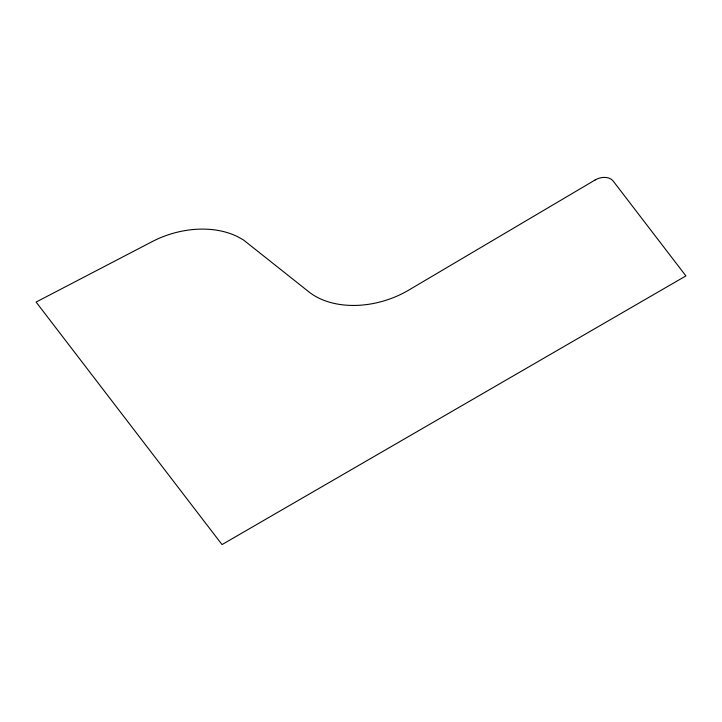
<?xml version="1.0" encoding="UTF-8"?>
<svg xmlns="http://www.w3.org/2000/svg" width="722" height="722" viewBox="0 0 722 722"><rect width="100%" height="100%" fill="white"/><g stroke="black" fill="none" stroke-linecap="round" stroke-linejoin="round"><path stroke-width="1.08" d="M595.19 179.94L408.634 290.172A78.301 54.294 -17.7 0 1 308.926 291.905L243.567 240.038L240.363 238.206A78.301 54.294 -17.7 0 0 152.198 241.608L36.1 302.067L222.033 544.587L685.9 275.912L613.095 180.951A13.05 9.052 -17.7 0 0 595.19 179.94"/></g></svg>
